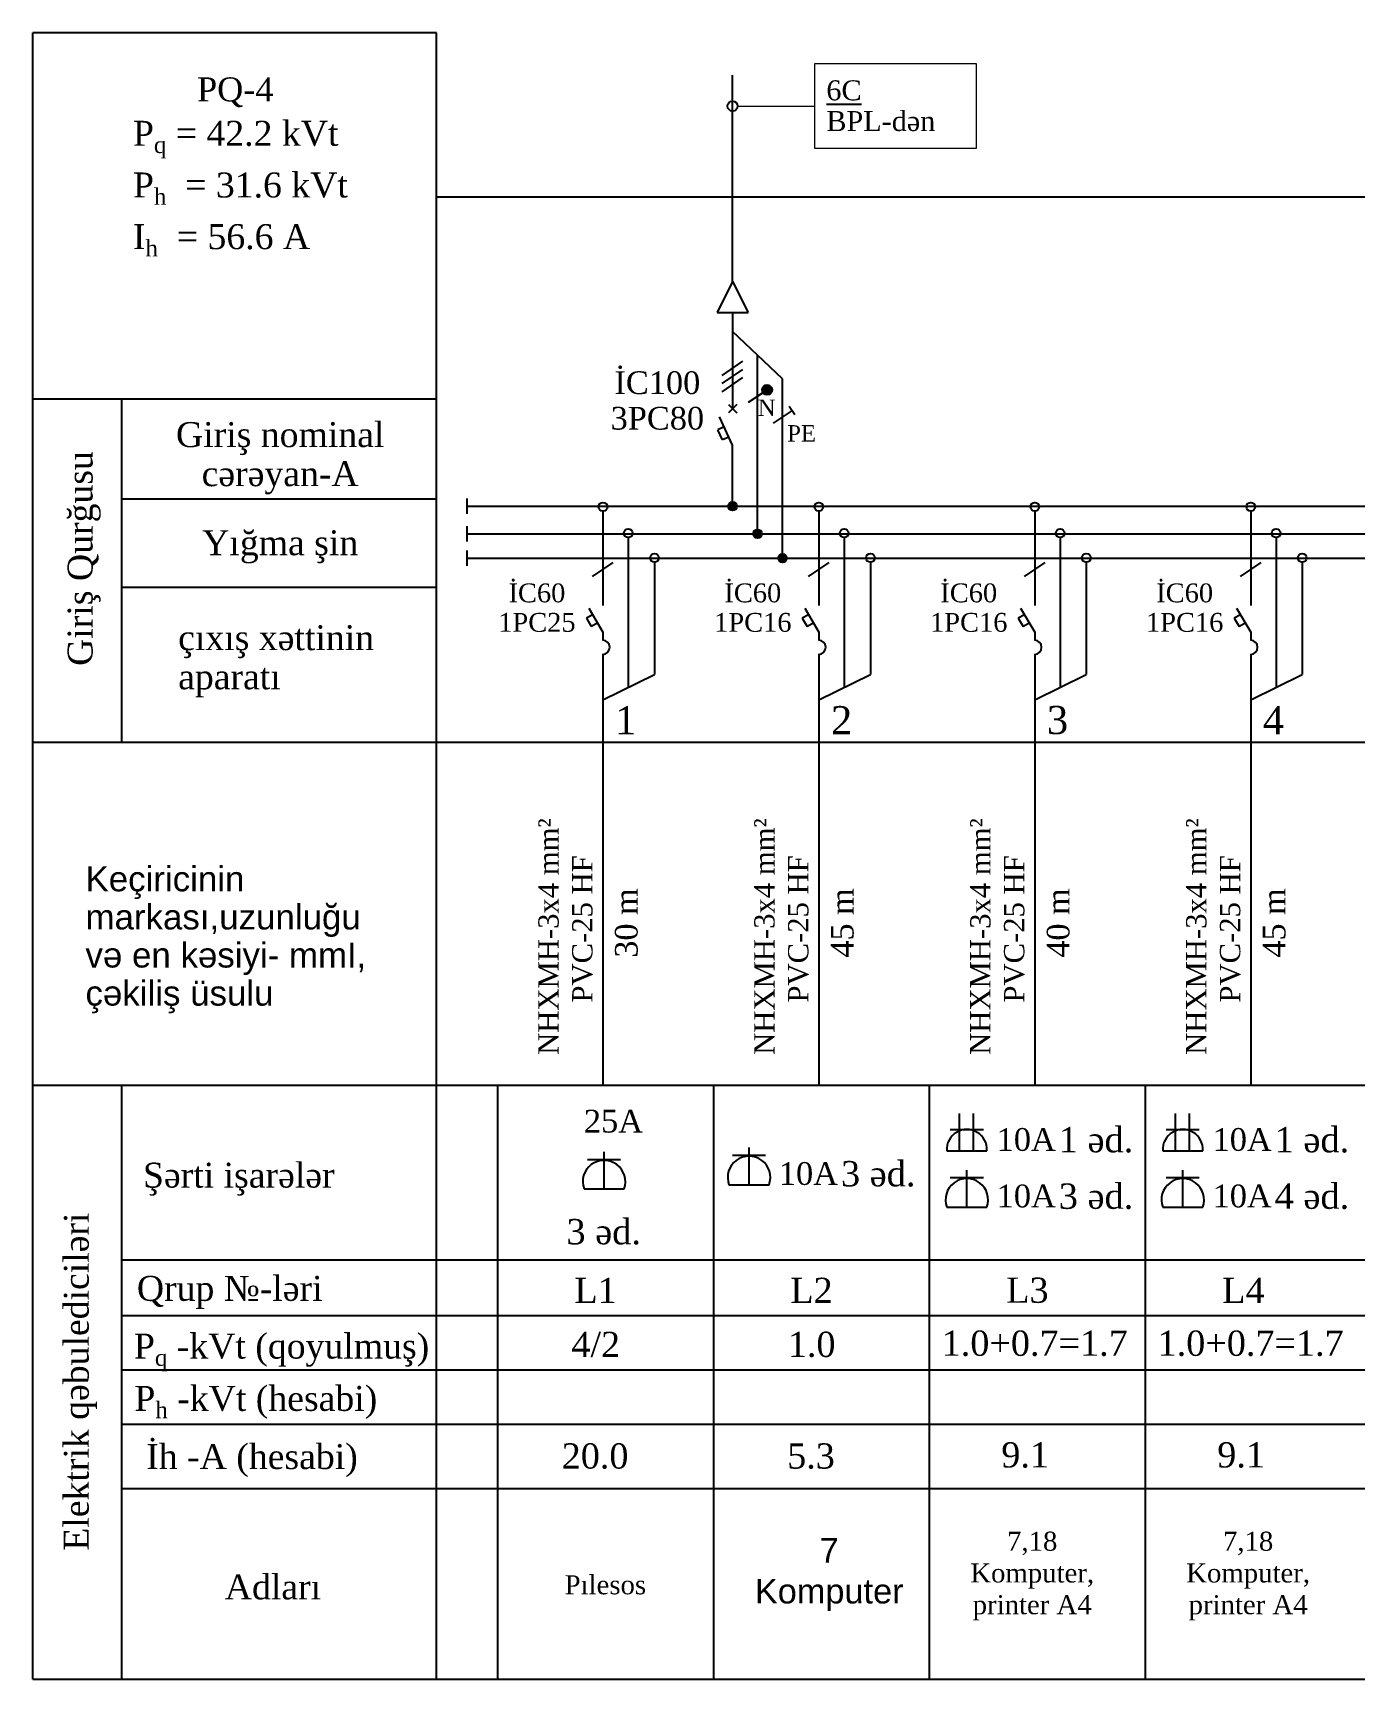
# Model space of a CAD drawing. Header units: millimetres. Extents: x 42452 to 2852333, y -419346 to 834876.
# Drawn here: x 2641010 to 2652035, y 223321 to 237063 of the extents above; entities that cross this region are included whole.
import ezdxf

# ---------------------------------------------------------------- set-up
doc = ezdxf.new("R2010")
doc.units = ezdxf.units.MM
doc.layers.add('1111', color=7, linetype='Continuous')
doc.layers.add('Elektrik isiqlandirma_Lightening.ET-XET', color=7, linetype='Continuous')
doc.layers.add('Розетки10А', color=94, linetype='Continuous', lineweight=30)
doc.styles.add('GENERATED_STYLE_3', font='ARIAALB2.TTF')

# ---------------------------------------------------------------- blocks, each defined once
blk = doc.blocks.new('Line_153', base_point=(156360232, 84644485))
at = {"layer": 'Elektrik isiqlandirma_Lightening.ET-XET', "linetype": 'Continuous'}
for p, q in [((156360232, 84644485), (156360042, 84644359)), ((156360260, 84644443), (156360204, 84644527))]:
    blk.add_line(p, q, dxfattribs=at)
blk = doc.blocks.new('Line_154', base_point=(156359982, 84644692))
at = {"layer": 'Elektrik isiqlandirma_Lightening.ET-XET', "linetype": 'Continuous', "lineweight": 0, "true_color": 0x000000}
blk.add_hatch(color=18, dxfattribs=at).paths.add_polyline_path([(156360033, 84644692), (156360029, 84644712), (156360018, 84644728), (156360002, 84644739), (156359982, 84644743), (156359963, 84644739), (156359947, 84644728), (156359936, 84644712), (156359932, 84644692), (156359936, 84644673), (156359947, 84644656), (156359963, 84644646), (156359982, 84644642), (156360002, 84644646), (156360018, 84644656), (156360029, 84644673)])
at = {"layer": 'Elektrik isiqlandirma_Lightening.ET-XET', "linetype": 'Continuous'}
blk.add_line((156359940, 84644664), (156359792, 84644566), dxfattribs=at)
blk.add_circle((156359982, 84644692), 50.6, dxfattribs=at)
blk = doc.blocks.new('Line_155', base_point=(156360137, 84643008))
at = {"layer": 'Elektrik isiqlandirma_Lightening.ET-XET', "linetype": 'Continuous', "lineweight": 0, "true_color": 0x000000}
blk.add_hatch(color=18, dxfattribs=at).paths.add_polyline_path([(156360181, 84643008), (156360178, 84643024), (156360168, 84643039), (156360154, 84643048), (156360137, 84643052), (156360120, 84643048), (156360106, 84643039), (156360096, 84643024), (156360093, 84643008), (156360096, 84642991), (156360106, 84642976), (156360120, 84642967), (156360137, 84642963), (156360154, 84642967), (156360168, 84642976), (156360178, 84642991)])
at = {"layer": 'Elektrik isiqlandirma_Lightening.ET-XET', "linetype": 'Continuous'}
blk.add_line((156360137, 84643052), (156360137, 84644803), dxfattribs=at)
blk.add_circle((156360137, 84643008), 44.2, dxfattribs=at)
blk = doc.blocks.new('Line_156', base_point=(156359637, 84643528))
at = {"layer": 'Elektrik isiqlandirma_Lightening.ET-XET', "linetype": 'Continuous', "lineweight": 0, "true_color": 0x000000}
blk.add_hatch(color=18, dxfattribs=at).paths.add_polyline_path([(156359681, 84643528), (156359678, 84643545), (156359668, 84643559), (156359654, 84643569), (156359637, 84643572), (156359620, 84643569), (156359606, 84643559), (156359596, 84643545), (156359593, 84643528), (156359596, 84643511), (156359606, 84643496), (156359620, 84643487), (156359637, 84643483), (156359654, 84643487), (156359668, 84643496), (156359678, 84643511)])
at = {"layer": 'Elektrik isiqlandirma_Lightening.ET-XET', "linetype": 'Continuous'}
blk.add_line((156359637, 84643572), (156359637, 84644139), dxfattribs=at)
blk.add_circle((156359637, 84643528), 44.2, dxfattribs=at)
blk = doc.blocks.new('Line_157', base_point=(156359887, 84643252))
at = {"layer": 'Elektrik isiqlandirma_Lightening.ET-XET', "linetype": 'Continuous', "lineweight": 0, "true_color": 0x000000}
blk.add_hatch(color=18, dxfattribs=at).paths.add_polyline_path([(156359931, 84643252), (156359928, 84643269), (156359918, 84643283), (156359904, 84643293), (156359887, 84643296), (156359870, 84643293), (156359856, 84643283), (156359846, 84643269), (156359843, 84643252), (156359846, 84643235), (156359856, 84643221), (156359870, 84643211), (156359887, 84643208), (156359904, 84643211), (156359918, 84643221), (156359928, 84643235)])
at = {"layer": 'Elektrik isiqlandirma_Lightening.ET-XET', "linetype": 'Continuous'}
blk.add_line((156359887, 84643296), (156359887, 84645041), dxfattribs=at)
blk.add_circle((156359887, 84643252), 44.2, dxfattribs=at)
blk = doc.blocks.new('cdvgjyfv fvuf ufu')
at = {"layer": '1111', "color": 0, "ltscale": 20}
for p, q in [((0, 0), (0, 840)), ((-375, 670), (375, 670)), ((-454, 0), (454, 0))]:
    blk.add_line(p, q, dxfattribs=at)
blk.add_arc((0, 165), 483, 340.0346, 199.9654, dxfattribs=at)
blk = doc.blocks.new('Line_167', base_point=(156363518, 84643528))
at = {"layer": 'Elektrik isiqlandirma_Lightening.ET-XET', "linetype": 'Continuous'}
blk.add_line((156363518, 84643483), (156363518, 84642531), dxfattribs=at)
blk.add_circle((156363518, 84643528), 44.2, dxfattribs=at)
blk = doc.blocks.new('Line_168', base_point=(156364038, 84643010))
at = {"layer": 'Elektrik isiqlandirma_Lightening.ET-XET', "linetype": 'Continuous'}
blk.add_line((156364038, 84642966), (156364038, 84641833), dxfattribs=at)
blk.add_circle((156364038, 84643010), 44.2, dxfattribs=at)
blk = doc.blocks.new('Line_169', base_point=(156363773, 84643259))
at = {"layer": 'Elektrik isiqlandirma_Lightening.ET-XET', "linetype": 'Continuous'}
blk.add_line((156363773, 84643215), (156363773, 84642531), dxfattribs=at)
blk.add_circle((156363773, 84643259), 44.2, dxfattribs=at)

msp = doc.modelspace()

# ---------------------------------------------------------------- linework, layer by layer
at = {"linetype": 'Continuous'}
for p, q in [((2641010.42743, 223321.0444), (2641010.42743, 237062.79762)), ((2644377.11208, 237062.79762), (2641010.42743, 237062.79762)), ((2644377.11208, 223321.0444), (2644377.11208, 237062.79762)), ((2644377.11208, 234005.40307), (2641010.42743, 234005.40307)), ((2641752.5742, 231138.40145), (2641752.5742, 234005.40307)), ((2644377.11208, 233171.93322), (2641752.5742, 233171.93322)), ((2644377.11208, 232432.30214), (2641752.5742, 232432.30214)), ((2644377.11208, 231138.40145), (2641010.42743, 231138.40145)), ((2641752.5742, 223321.0444), (2641752.5742, 228278.921))]:
    msp.add_line(p, q, dxfattribs=at)
for centre in [(2645764.59603, 231934.14188), (2647566.52537, 231934.14188), (2649368.45472, 231934.14188), (2651170.38406, 231934.14188)]:
    msp.add_arc(centre, 59.57369, 272.96227837, 87.03772163, dxfattribs=at)
at = {"layer": 'Elektrik isiqlandirma_Lightening.ET-XET', "linetype": 'Continuous'}
for p, q in [((2646849.06857, 234988.08279), (2646849.06857, 236709.72265)), ((2644377.11208, 235695.67184), (2683820.35372, 235695.67184)), ((2646849.06857, 234988.08279), (2646719.89483, 234729.73531)), ((2646849.06857, 234988.08279), (2646978.24231, 234729.73531)), ((2646719.89483, 234729.73531), (2646978.24231, 234729.73531)), ((2646849.06857, 234729.73531), (2646849.06857, 233925.40084)), ((2647265.84443, 234175.16498), (2646849.06857, 234571.2568)), ((2646763.17384, 234203.70436), (2646934.9633, 234322.8775)), ((2646763.06505, 234135.28249), (2646935.07209, 234254.14136)), ((2646763.06505, 234066.79024), (2646935.07209, 234185.64911)), ((2646813.7035, 233960.44776), (2646884.43364, 233890.35392)), ((2646884.43364, 233960.44776), (2646813.7035, 233890.35392)), ((2646778.03642, 233773.64894), (2646726.50807, 233748.86939)), ((2646765.72776, 233664.83743), (2646726.50807, 233748.86939)), ((2646849.06857, 233621.45574), (2646738.74069, 233857.84381)), ((2646817.25611, 233689.61698), (2646765.72776, 233664.83743)), ((2644631.16004, 233176.50029), (2644631.16004, 233047.15547)), ((2644631.16004, 233111.82788), (2683820.35372, 233111.82788)), ((2644631.16004, 232946.6412), (2644631.16004, 232817.29637)), ((2644631.16004, 232881.96878), (2683820.35372, 232881.96878)), ((2644631.16004, 232742.90245), (2644631.16004, 232613.55763)), ((2644631.16004, 232678.23004), (2683820.35372, 232678.23004)), ((2645681.32333, 232526.18818), (2645853.6713, 232643.23177)), ((2647483.25267, 232526.18818), (2647655.60065, 232643.23177)), ((2649285.18202, 232526.18818), (2649457.52999, 232643.23177)), ((2651087.11136, 232526.18818), (2651259.45934, 232643.23177)), ((2645648.77976, 232261.19662), (2645767.6747, 232061.34298)), ((2645978.70756, 232284.11692), (2645978.70756, 231600.00411)), ((2647450.70911, 232261.19662), (2647569.60404, 232061.34298)), ((2647780.63691, 232284.11692), (2647780.63691, 231600.00411)), ((2649252.63845, 232261.19662), (2649371.53339, 232061.34298)), ((2649582.56625, 232284.11692), (2649582.56625, 231600.00411)), ((2651054.56779, 232261.19662), (2651173.46273, 232061.34298)), ((2651384.4956, 232284.11692), (2651384.4956, 231600.00411)), ((2645681.47053, 232206.24584), (2645629.00557, 232176.68004)), ((2645629.00557, 232176.68004), (2645670.28355, 232107.29479)), ((2645722.74852, 232136.86059), (2645670.28355, 232107.29479)), ((2647483.39988, 232206.24584), (2647430.93491, 232176.68004)), ((2647430.93491, 232176.68004), (2647472.2129, 232107.29479)), ((2647524.67786, 232136.86059), (2647472.2129, 232107.29479)), ((2649285.32922, 232206.24584), (2649232.86426, 232176.68004)), ((2649232.86426, 232176.68004), (2649274.14224, 232107.29479)), ((2649326.60721, 232136.86059), (2649274.14224, 232107.29479)), ((2651087.25857, 232206.24584), (2651034.7936, 232176.68004)), ((2651034.7936, 232176.68004), (2651076.07159, 232107.29479)), ((2651128.53655, 232136.86059), (2651076.07159, 232107.29479)), ((2645767.6747, 232061.34298), (2645767.6747, 231993.63597)), ((2647569.60404, 232061.34298), (2647569.60404, 231993.63597)), ((2649371.53339, 232061.34298), (2649371.53339, 231993.63597)), ((2651173.46273, 232061.34298), (2651173.46273, 231993.63597)), ((2645767.6747, 231878.24307), (2645767.6747, 228278.921)), ((2647569.60404, 231878.24307), (2647569.60404, 228278.921)), ((2649371.53339, 231878.24307), (2649371.53339, 228278.921)), ((2651173.46273, 231878.24307), (2651173.46273, 228278.921)), ((2645767.6747, 231495.81807), (2646197.33122, 231707.9377)), ((2647569.60404, 231495.81807), (2647999.26057, 231707.9377)), ((2649371.53339, 231495.81807), (2649801.18991, 231707.9377)), ((2651173.46273, 231495.81807), (2651603.11926, 231707.9377)), ((2683820.35372, 231138.40145), (2641015.22417, 231138.40145)), ((2641010.42743, 228278.921), (2683820.35372, 228278.921)), ((2644889.35785, 223321.0444), (2644889.35785, 228278.921)), ((2646691.28719, 223321.0444), (2646691.28719, 228278.921)), ((2648493.21654, 223321.0444), (2648493.21654, 228278.921)), ((2650295.14588, 223321.0444), (2650295.14588, 228278.921)), ((2641752.5742, 226819.72174), (2683820.35372, 226819.72174)), ((2641752.5742, 226354.91467), (2683820.35372, 226354.91467)), ((2641752.5742, 225901.80399), (2683820.35372, 225901.80399)), ((2641752.5742, 225449.57127), (2683820.35372, 225449.57127)), ((2641752.5742, 224912.84081), (2683820.35372, 224912.84081)), ((2641010.42743, 223321.0444), (2683820.35372, 223321.0444))]:
    msp.add_line(p, q, dxfattribs=at)
at = {"layer": 'Elektrik isiqlandirma_Lightening.ET-XET', "color": 8, "linetype": 'Continuous', "lineweight": 18}
for p, q in [((2646890.74585, 236451.83879), (2647404.7451, 236451.83879)), ((2647404.7451, 236451.83879), (2647534.80268, 236451.83879))]:
    msp.add_line(p, q, dxfattribs=at)
at = {"layer": 'Elektrik isiqlandirma_Lightening.ET-XET', "color": 1, "lineweight": 18, "flags": 128}
msp.add_lwpolyline([(2647534.80268, 236806.63633), (2648881.64541, 236806.63633), (2648881.64541, 236097.04125), (2647534.80268, 236097.04125)], close=True, dxfattribs=at)
at = {"layer": 'Elektrik isiqlandirma_Lightening.ET-XET', "linetype": 'Continuous'}
msp.add_circle((2646849.06857, 236451.83879), 41.67728, dxfattribs=at)
at = {"layer": 'Розетки10А', "lineweight": -3, "ltscale": 20}
for p, q in [((2648742.45632, 227731.78583), (2648742.45632, 228041.38827)), ((2648860.45054, 227731.78583), (2648860.45054, 228041.38827)), ((2650544.38567, 227731.78583), (2650544.38567, 228041.38827)), ((2650662.37988, 227731.78583), (2650662.37988, 228041.38827)), ((2648665.74603, 227909.1535), (2648942.14748, 227909.1535)), ((2650467.67537, 227909.1535), (2650744.07683, 227909.1535)), ((2648636.82629, 227731.78583), (2648971.06723, 227731.78583)), ((2650438.75563, 227731.78583), (2650772.99657, 227731.78583))]:
    msp.add_line(p, q, dxfattribs=at)
for centre in [(2648803.94676, 227741.73765), (2650605.8761, 227741.73765)]:
    msp.add_ellipse(centre, major_axis=(-167.41652, 0), ratio=0.9999959924, start_param=3.0821138772, end_param=6.3426640837, dxfattribs=at)

# ---------------------------------------------------------------- block references
at = {"layer": 'Elektrik isiqlandirma_Lightening.ET-XET', "linetype": 'Continuous'}
for name, p, xscale, yscale, zscale in [('Line_157', (2647057.4565, 232881.96878), 0.8335455826161718, 0.8335455826161718, 0.8335455826161718), ('Line_155', (2647265.84443, 232678.23004), 0.8335455826161718, 0.8335455826161718, 0.8335455826161718), ('Line_154', (2647136.97794, 234082.50703), 0.8335455826161718, 0.8335455826161718, 0.8335455826161718), ('Line_153', (2647345.36587, 233909.94465), 0.8335455826161718, 0.8335455826161718, 0.8335455826161718), ('Line_156', (2646849.06857, 233111.82788), 0.8335455826161718, 0.8335455826161718, 0.8335455826161718), ('Line_167', (2645767.49731, 233107.6928), 0.825991627063095, 0.825991627063095, 0.825991627063095), ('Line_167', (2647569.42666, 233107.6928), 0.825991627063095, 0.825991627063095, 0.825991627063095), ('Line_167', (2649371.356, 233107.6928), 0.825991627063095, 0.825991627063095, 0.825991627063095), ('Line_167', (2651173.28535, 233107.6928), 0.825991627063095, 0.825991627063095, 0.825991627063095), ('Line_169', (2645978.70756, 232885.87338), 0.825991627063095, 0.825991627063095, 0.825991627063095), ('Line_169', (2647780.63691, 232885.87338), 0.825991627063095, 0.825991627063095, 0.825991627063095), ('Line_169', (2649582.56625, 232885.87338), 0.825991627063095, 0.825991627063095, 0.825991627063095), ('Line_169', (2651384.4956, 232885.87338), 0.825991627063095, 0.825991627063095, 0.825991627063095), ('Line_168', (2646197.33122, 232679.92869), 0.825991627063095, 0.825991627063095, 0.825991627063095), ('Line_168', (2647999.26057, 232679.92869), 0.825991627063095, 0.825991627063095, 0.825991627063095), ('Line_168', (2649801.18991, 232679.92869), 0.825991627063095, 0.825991627063095, 0.825991627063095), ('Line_168', (2651603.11926, 232679.92869), 0.825991627063095, 0.825991627063095, 0.825991627063095)]:
    msp.add_blockref(name, p, dxfattribs=dict(at, xscale=xscale, yscale=yscale, zscale=zscale))
at = {"layer": 'Розетки10А', "ltscale": 20, "xscale": 0.3684981411695391, "yscale": 0.3684966643921574, "zscale": 0.3684967944413226}
for p in [(2645776.46956, 227412.37497), (2646986.38482, 227447.68453), (2648803.94676, 227260.24785), (2650605.8761, 227260.24785)]:
    msp.add_blockref('cdvgjyfv fvuf ufu', p, dxfattribs=at)

# ---------------------------------------------------------------- texts
at = {"linetype": 'Continuous', "style": 'GENERATED_STYLE_3'}
for s, insert, char_height, attachment_point, line_spacing_factor in [('\\A1;{\\fTimes New Roman|b0|i0|c0|p18;Giriş \\fTimes New Roman|b0|i0|c0|p18;nominal \\P\\fTimes New Roman|b0|i0|c0|p18;cərəyan-A}', (2643073.74668, 233512.30901), 208.3863957, 5, 0.939614), ('\\A1;{\\fTimes New Roman|b0|i0|c0|p18;çıxış x\\fTimes New Roman|b0|i0|c204|p18;ə\\fTimes New Roman|b0|i0|c0|p18;ttinin \\Paparatı}', (2642222.4121, 231817.43293), 208.38639565, 4, 0.939577), ('\\A1;{\\fArial|b0|i0|c162|p34;Ke\\fArial|b0|i0|c238|p34;ç\\fArial|b0|i0|c162|p34;iricinin \\Pmarkası,uzunluğu\\Pvə en kəsiyi- mm}І{\\fArial|b0|i0|c162|p34;,\\Pçəkiliş üsulu}', (2641448.90913, 229492.01736), 208.3863957, 4, 0.915369)]:
    msp.add_mtext(s, dxfattribs=dict(at, insert=insert, char_height=char_height, attachment_point=attachment_point, line_spacing_factor=line_spacing_factor))
at = {"linetype": 'Continuous', "char_height": 208.3863957, "rotation": 90, "style": 'GENERATED_STYLE_3'}
for s, insert, attachment_point in [('\\A1;{\\fTimes New Roman|b0|i0|c0|p18;Giriş Qurğusu}', (2641438.33232, 231778.89124), 4), ('\\A1;{\\fTimes New Roman|b0|i0|c204|p18;Elektrik qəbulediciləri}', (2641406.04498, 225804.19783), 5)]:
    msp.add_mtext(s, dxfattribs=dict(at, insert=insert, attachment_point=attachment_point))
at = {"linetype": 'Continuous', "style": 'GENERATED_STYLE_3'}
for s, insert, char_height, attachment_point in [('\\A1;{\\fTimes New Roman|b0|i0|c0|p18;Yığma şin}', (2643073.74668, 232772.67791), 208.3863957, 5), ('\\A1;{\\fTimes New Roman|b0|i0|c0|p18;Şərti işarələr\\fTimes New Roman|b0|i0|c0|p18;  }', (2642728.24652, 227493.8134), 208.3863957, 5), ('\\A1;{\\fTimes New Roman|b0|i0|c0|p18;Qrup №-ləri}', (2641877.65721, 226548.79162), 208.3863957, 4), ('\\A1;{\\fTimes New Roman|b0|i0|c0|p18;P\\H0.66x;\\S ^ q;\\H1.5152x; -kVt (qoyulmuş)}', (2643085.37274, 226096.70403), 208.3863957, 5), ('\\A1;{\\fTimes New Roman|b0|i0|c0|p18;P\\fTimes New Roman|b0|i0|c0|p18;\\A1{\\H.66x;\\S ^ h;}\\fTimes New Roman|b0|i0|c0|p18; -kVt (hesabi)}', (2642870.54731, 225660.63682), 208.38639565, 5), ('\\A1;{\\fTimes New Roman|b0|i0|c0|p18;İh -A (hesabi)}', (2642838.65617, 225144.59474), 208.3863957, 5), ('\\A1;{\\fTimes New Roman|b0|i0|c0|p18;Adları}', (2643013.46806, 224089.06492), 208.3863957, 5)]:
    msp.add_mtext(s, dxfattribs=dict(at, insert=insert, char_height=char_height, attachment_point=attachment_point))
at = {"layer": 'Elektrik isiqlandirma_Lightening.ET-XET', "linetype": 'Continuous', "style": 'GENERATED_STYLE_3'}
for s, insert, char_height, attachment_point in [('\\A1;{\\fTimes New Roman|b0|i0|c238|p18;P\\fTimes New Roman|b0|i0|c204|p18;Q-4  }', (2642698.66911, 236566.99117), 200, 5), ('\\A1;{\\fTimes New Roman|b0|i0|c0|p18;N\\fTimes New Roman|b0|i0|c0|p18;\\H1.256997x; }', (2647058.76935, 233933.55234), 136.9555901, 4), ('\\A1;{\\fTimes New Roman|b0|i0|c0|p18;PE\\fTimes New Roman|b0|i0|c0|p18; }', (2647304.49305, 233720.20061), 136.9555901, 4), ('\\A1;{\\fTimes New Roman|b0|i0|c204|p18;4/2}', (2645707.13151, 226112.97894), 210.7009078, 5), ('\\A1;{\\fTimes New Roman|b0|i0|c204|p18;1.0}', (2647509.06086, 226112.97894), 210.7009078, 5), ('\\A1;{\\fTimes New Roman|b0|i0|c204|p18;1.0+0.7=1.7}', (2649370.55131, 226122.64811), 210.7009078, 5), ('\\A1;{\\fTimes New Roman|b0|i0|c204|p18;1.0+0.7=1.7}', (2651172.48066, 226122.64811), 210.7009078, 5)]:
    msp.add_mtext(s, dxfattribs=dict(at, insert=insert, char_height=char_height, attachment_point=attachment_point))
at = {"layer": 'Elektrik isiqlandirma_Lightening.ET-XET', "insert": (2647631.72204, 236454.05699), "char_height": 166.70911652, "width": 1315.3049042, "attachment_point": 4, "line_spacing_factor": 0.9227, "style": 'GENERATED_STYLE_3'}
msp.add_mtext('\\A1;{\\fTimes New Roman|b0|i0|c0|p18;\\L6\\fTimes New Roman|b0|i0|c238|p18;C\\fTimes New Roman|b0|i0|c204|p18;\\P\\fTimes New Roman|b0|i0|c238|p18;\\lBPL-\\fTimes New Roman|b0|i0|c204|p18;dən  }', dxfattribs=at)
at = {"layer": 'Elektrik isiqlandirma_Lightening.ET-XET', "linetype": 'Continuous', "style": 'GENERATED_STYLE_3'}
for s, insert, char_height, attachment_point, line_spacing_factor in [('\\A1;{\\fTimes New Roman|b0|i0|c204|p18;P\\H0.66x;\\S ^ q;\\H1.5152x; = \\fTimes New Roman|b0|i0|c0|p18;42\\fTimes New Roman|b0|i0|c238|p18;.\\fTimes New Roman|b0|i0|c0|p18;2\\fTimes New Roman|b0|i0|c204|p18; kVt\\P\\H0.99997x;P\\H0.66x;\\S ^ h;\\H1.5152x;  =\\fTimes New Roman|b0|i0|c238|p18; \\fTimes New Roman|b0|i0|c0|p18;31\\fTimes New Roman|b0|i0|c238|p18;.\\fTimes New Roman|b0|i0|c0|p18;6\\fTimes New Roman|b0|i0|c204|p18; kVt\\PI\\H0.66x;\\S ^ h;\\H1.5152x;  = \\fTimes New Roman|b0|i0|c0|p18;56.6\\fTimes New Roman|b0|i0|c204|p18; A}', (2641844.88662, 235793.49071), 208.38639565, 4, 1.066525), ('\\A1;{\\fTimes New Roman|b0|i0|c0|p18;İ\\fTimes New Roman|b0|i0|c204|p18;C\\fTimes New Roman|b0|i0|c0|p18;100\\P\\fTimes New Roman|b0|i0|c204|p18;3PC\\fTimes New Roman|b0|i0|c238|p18;80}', (2646221.34866, 233993.34912), 189.63081706, 5, 0.938829)]:
    msp.add_mtext(s, dxfattribs=dict(at, insert=insert, char_height=char_height, attachment_point=attachment_point, line_spacing_factor=line_spacing_factor))
at = {"layer": 'Elektrik isiqlandirma_Lightening.ET-XET', "linetype": 'Continuous', "char_height": 157.0550408, "width": 831.0558875, "attachment_point": 5, "line_spacing_factor": 0.938829, "style": 'GENERATED_STYLE_3'}
for s, insert in [('\\A1;{\\fTimes New Roman|b0|i0|c204|p18;İC60\\P1PC25}', (2645216.15557, 232264.14872)), ('\\A1;{\\fTimes New Roman|b0|i0|c204|p18;İC60\\P1PC16}', (2647018.08492, 232264.14872)), ('\\A1;{\\fTimes New Roman|b0|i0|c204|p18;İC60\\P1PC16}', (2648820.01426, 232264.14872)), ('\\A1;{\\fTimes New Roman|b0|i0|c204|p18;İC60\\P1PC16}', (2650621.94361, 232264.14872))]:
    msp.add_mtext(s, dxfattribs=dict(at, insert=insert))
at = {"layer": 'Elektrik isiqlandirma_Lightening.ET-XET', "color": 3, "linetype": 'Continuous', "attachment_point": 5, "style": 'GENERATED_STYLE_3'}
for s, insert, char_height, width in [('\\A1;{\\fTimes New Roman|b0|i0|c238|p18;1}', (2645957.05178, 231325.6984), 235.0916651, 596.7848819), ('\\A1;{\\fTimes New Roman|b0|i0|c204|p18;2}', (2647758.98112, 231325.6984), 235.0916651, 596.7848819), ('\\A1;{\\fTimes New Roman|b0|i0|c204|p18;3}', (2649560.91047, 231325.6984), 235.0916651, 596.7848819), ('\\A1;{\\fTimes New Roman|b0|i0|c204|p18;4}', (2651362.83981, 231325.6984), 235.0916651, 596.7848819), ('\\A1;{\\fTimes New Roman|b0|i0|c238|p18;L1}', (2645705.63374, 226565.88426), 210.7009078, 331.3184427), ('\\A1;{\\fTimes New Roman|b0|i0|c238|p18;L\\fTimes New Roman|b0|i0|c204|p18;2}', (2647507.56309, 226565.88426), 210.7009078, 331.3184427), ('\\A1;{\\fTimes New Roman|b0|i0|c238|p18;L\\fTimes New Roman|b0|i0|c204|p18;3}', (2649309.49243, 226565.88426), 210.7009078, 331.3184427), ('\\A1;{\\fTimes New Roman|b0|i0|c238|p18;L\\fTimes New Roman|b0|i0|c204|p18;4}', (2651111.42178, 226565.88426), 210.7009078, 331.3184427)]:
    msp.add_mtext(s, dxfattribs=dict(at, insert=insert, char_height=char_height, width=width))
at = {"layer": 'Elektrik isiqlandirma_Lightening.ET-XET', "linetype": 'Continuous', "rotation": 90, "style": 'GENERATED_STYLE_3'}
for s, insert, char_height, attachment_point in [('{\\fTimes New Roman|b0|i0|c238|p18;\\C7; \\fTimes New Roman|b0|i0|c204|p18;\\C0;NHXMH-3х\\fTimes New Roman|b0|i0|c238|p18;4\\C7; mm²\\fTimes New Roman|b0|i0|c204|p18;\\C0;\\P\\fTimes New Roman|b0|i0|c238|p18;\\C7;   PVC-25 \\fTimes New Roman|b0|i0|c204|p18;\\C0;H\\fTimes New Roman|b0|i0|c238|p18;\\C7;F}', (2645227.77545, 229487.19524), 169.41656126, 2), ('{\\fTimes New Roman|b0|i0|c238|p18;\\C7; \\fTimes New Roman|b0|i0|c204|p18;\\C0;NHXMH-3х\\fTimes New Roman|b0|i0|c238|p18;4\\C7; mm²\\fTimes New Roman|b0|i0|c204|p18;\\C0;\\P\\fTimes New Roman|b0|i0|c238|p18;\\C7;   PVC-25 \\fTimes New Roman|b0|i0|c204|p18;\\C0;H\\fTimes New Roman|b0|i0|c238|p18;\\C7;F}', (2647029.70479, 229487.19524), 169.41656126, 2), ('{\\fTimes New Roman|b0|i0|c238|p18;\\C7; \\fTimes New Roman|b0|i0|c204|p18;\\C0;NHXMH-3х\\fTimes New Roman|b0|i0|c238|p18;4\\C7; mm²\\fTimes New Roman|b0|i0|c204|p18;\\C0;\\P\\fTimes New Roman|b0|i0|c238|p18;\\C7;   PVC-25 \\fTimes New Roman|b0|i0|c204|p18;\\C0;H\\fTimes New Roman|b0|i0|c238|p18;\\C7;F}', (2648831.63414, 229487.19524), 169.41656126, 2), ('{\\fTimes New Roman|b0|i0|c238|p18;\\C7; \\fTimes New Roman|b0|i0|c204|p18;\\C0;NHXMH-3х\\fTimes New Roman|b0|i0|c238|p18;4\\C7; mm²\\fTimes New Roman|b0|i0|c204|p18;\\C0;\\P\\fTimes New Roman|b0|i0|c238|p18;\\C7;   PVC-25 \\fTimes New Roman|b0|i0|c204|p18;\\C0;H\\fTimes New Roman|b0|i0|c238|p18;\\C7;F}', (2650633.56348, 229487.19524), 169.41656126, 2), ('\\A1;{\\fTimes New Roman|b0|i0|c204|p18;30 m}', (2645963.38236, 229343.21113), 189.0809287, 4), ('\\A1;{\\fTimes New Roman|b0|i0|c204|p18;45 m}', (2647765.31171, 229343.21113), 189.0809287, 4), ('\\A1;{\\fTimes New Roman|b0|i0|c204|p18;40 m}', (2649567.24105, 229343.21113), 189.0809287, 4), ('\\A1;{\\fTimes New Roman|b0|i0|c204|p18;45 m}', (2651369.1704, 229343.21113), 189.0809287, 4)]:
    msp.add_mtext(s, dxfattribs=dict(at, insert=insert, char_height=char_height, attachment_point=attachment_point))
at = {"layer": 'Elektrik isiqlandirma_Lightening.ET-XET', "color": 7, "linetype": 'Continuous', "attachment_point": 5, "style": 'GENERATED_STYLE_3'}
for s, insert, char_height in [('\\A1;{\\fTimes New Roman|b0|i0|c204|p18;25\\fTimes New Roman|b0|i0|c238|p18;A}', (2645855.11743, 227977.15474), 189.8205617), ('\\A1;{\\fTimes New Roman|b0|i0|c204|p18;10\\fTimes New Roman|b0|i0|c238|p18;A}', (2649299.60816, 227824.05616), 189.8205617), ('\\A1;{\\fTimes New Roman|b0|i0|c0|p18;1\\fTimes New Roman|b0|i0|c204|p18; \\fTimes New Roman|b0|i0|c238|p18;əd\\fTimes New Roman|b0|i0|c204|p18;.\\fTimes New Roman|b0|i0|c238|p18;  }', (2649882.00452, 227821.77706), 211.85324408), ('\\A1;{\\fTimes New Roman|b0|i0|c204|p18;10\\fTimes New Roman|b0|i0|c238|p18;A}', (2651101.53751, 227824.05616), 189.8205617), ('\\A1;{\\fTimes New Roman|b0|i0|c204|p18;1 \\fTimes New Roman|b0|i0|c238|p18;əd\\fTimes New Roman|b0|i0|c204|p18;.\\fTimes New Roman|b0|i0|c238|p18;  }', (2651683.93387, 227821.77706), 211.85324408), ('\\A1;{\\fTimes New Roman|b0|i0|c204|p18;10\\fTimes New Roman|b0|i0|c238|p18;A}', (2647482.04623, 227539.95486), 189.8205617), ('\\A1;{\\fTimes New Roman|b0|i0|c0|p18;3\\fTimes New Roman|b0|i0|c204|p18; \\fTimes New Roman|b0|i0|c238|p18;əd\\fTimes New Roman|b0|i0|c204|p18;.\\fTimes New Roman|b0|i0|c238|p18;  }', (2648064.44259, 227537.67576), 211.85324408), ('\\A1;{\\fTimes New Roman|b0|i0|c204|p18;10\\fTimes New Roman|b0|i0|c238|p18;A}', (2649299.60816, 227352.51818), 189.8205617), ('\\A1;{\\fTimes New Roman|b0|i0|c0|p18;3\\fTimes New Roman|b0|i0|c204|p18; \\fTimes New Roman|b0|i0|c238|p18;əd\\fTimes New Roman|b0|i0|c204|p18;.\\fTimes New Roman|b0|i0|c238|p18;  }', (2649882.00452, 227350.23908), 211.85324408), ('\\A1;{\\fTimes New Roman|b0|i0|c204|p18;10\\fTimes New Roman|b0|i0|c238|p18;A}', (2651101.53751, 227352.51818), 189.8205617), ('\\A1;{\\fTimes New Roman|b0|i0|c0|p18;4\\fTimes New Roman|b0|i0|c204|p18; \\fTimes New Roman|b0|i0|c238|p18;əd\\fTimes New Roman|b0|i0|c204|p18;.\\fTimes New Roman|b0|i0|c238|p18;  }', (2651683.93387, 227350.23908), 211.85324408), ('\\A1;{\\fTimes New Roman|b0|i0|c0|p18;3\\fTimes New Roman|b0|i0|c204|p18; \\fTimes New Roman|b0|i0|c238|p18;əd\\fTimes New Roman|b0|i0|c204|p18;.\\fTimes New Roman|b0|i0|c238|p18;  }', (2645773.48127, 227053.74828), 211.85324408)]:
    msp.add_mtext(s, dxfattribs=dict(at, insert=insert, char_height=char_height))
at = {"layer": 'Elektrik isiqlandirma_Lightening.ET-XET', "linetype": 'Continuous', "char_height": 210.7009078, "width": 712.0063638, "attachment_point": 5, "style": 'GENERATED_STYLE_3'}
for s, insert in [('\\A1;{\\fTimes New Roman|b0|i0|c204|p18;20.0}', (2645701.74903, 225181.35562)), ('\\A1;{\\fTimes New Roman|b0|i0|c204|p18;5.3}', (2647503.67837, 225181.35562)), ('\\A1;{\\fTimes New Roman|b0|i0|c204|p18;9.1}', (2649290.74596, 225190.67058)), ('\\A1;{\\fTimes New Roman|b0|i0|c204|p18;9.1}', (2651092.6753, 225190.67058))]:
    msp.add_mtext(s, dxfattribs=dict(at, insert=insert))
at = {"layer": 'Elektrik isiqlandirma_Lightening.ET-XET', "color": 7, "linetype": 'Continuous', "attachment_point": 5, "style": 'GENERATED_STYLE_3'}
for s, insert, char_height, width in [('\\A1;{\\fTimes New Roman|b0|i0|c204|p18;7,18\\P\\fTimes New Roman|b0|i0|c238|p18;Komputer\\C256;, \\fTimes New Roman|b0|i0|c204|p18;printer A4}', (2649349.42486, 224181.03794), 158.8918572, 1484.841068), ('\\A1;{\\fTimes New Roman|b0|i0|c204|p18;7,18\\P\\fTimes New Roman|b0|i0|c238|p18;Komputer\\C256;, \\fTimes New Roman|b0|i0|c204|p18;printer A4}', (2651151.3542, 224181.03794), 158.8918572, 1484.841068), ('\\A1;{\\fArial|b0|i0|c0|p34;7\\PKomputer}', (2647655.49373, 224194.51025), 204.9168501, 1914.9436603), ('\\A1;{\\fTimes New Roman|b0|i0|c238|p18;Pılesos}', (2645787.34742, 224107.22823), 158.8918572, 10493.8101362)]:
    msp.add_mtext(s, dxfattribs=dict(at, insert=insert, char_height=char_height, width=width))

doc.saveas('drawing.dxf')
